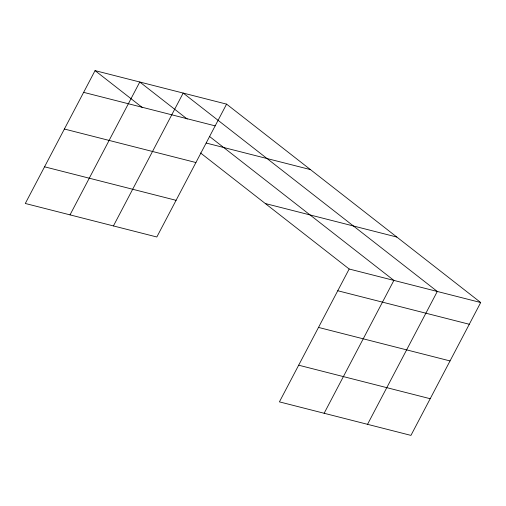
<?xml version="1.0" encoding="UTF-8"?>
<svg xmlns="http://www.w3.org/2000/svg" width="506" height="506" viewBox="0 0 506 506"><rect width="100%" height="100%" fill="white"/><g stroke="black" fill="none" stroke-linecap="round" stroke-linejoin="round"><path stroke-width="0.76" d="M226.58 104.128L95.052 70.612L25.3 203.475L156.828 236.991L226.58 104.128L480.7 302.525L410.948 435.388L279.42 401.872L349.172 269.009L480.7 302.525M70.018 214.873L139.776 82.01L187.252 119.074M113.426 225.929L183.178 93.066L437.298 291.462L367.539 424.325M324.137 413.269L393.889 280.406L209.452 136.405M83.642 92.351L215.17 125.867M206.201 143.04L310.444 169.599M64.388 129.024L195.917 162.534M265.315 203.538L396.843 237.055M44.553 166.803L176.082 200.319M337.761 290.748L469.29 324.264M318.508 327.42L450.036 360.93M298.673 365.199L430.201 398.715M95.052 70.612L142.534 107.683M200.515 152.951L349.172 269.009"/></g></svg>
